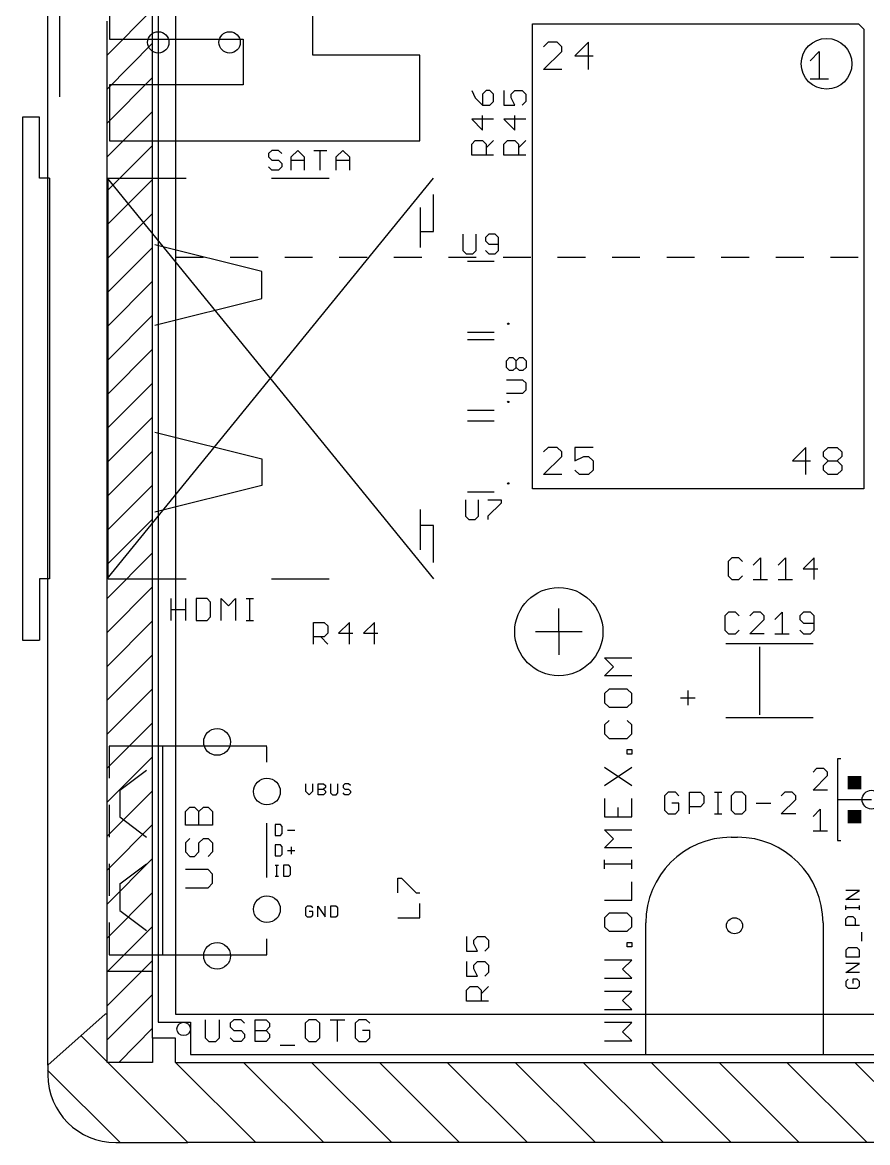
# Model space of a CAD drawing. Extents: x -30 to 120, y 40 to 106.
# Drawn here: x 26.67 to 58.28, y 40.01 to 81.9 of the extents above; entities that cross this region are included whole.
import ezdxf

# ---------------------------------------------------------------- set-up
doc = ezdxf.new("R2010")
doc.units = 0
for name, color, linetype in [('20', 251, 'CONTINUOUS'), ('21', 1, 'CONTINUOUS'), ('25', 134, 'CONTINUOUS'), ('48', 214, 'CONTINUOUS')]:
    doc.layers.add(name, color=color, linetype=linetype)

# ---------------------------------------------------------------- blocks, each defined once
blk = doc.blocks.new('RECT')
blk.add_solid([(-0.5, -0.5), (0.5, -0.5), (-0.5, 0.5), (0.5, 0.5)])

msp = doc.modelspace()

# ---------------------------------------------------------------- linework, layer by layer
at = {"layer": '20'}
for p, q in [((31.75, 101.717), (31.75, 44.507)), ((53.18, 51.427), (53.41, 51.427)), ((49.98, 43.307), (49.98, 48.227)), ((56.61, 48.227), (56.61, 43.307)), ((31.75, 44.507), (32.95, 44.507)), ((32.95, 44.507), (32.95, 43.307)), ((32.95, 43.307), (49.98, 43.307)), ((56.61, 43.307), (90.85, 43.307))]:
    msp.add_line(p, q, dxfattribs=at)
for centre, radius in [((31.75, 81.153), 0.4), ((34.417, 81.153), 0.4), ((46.73, 59.117), 1.65), ((33.95, 54.9905), 0.5), ((35.814, 53.135), 0.5), ((58.42, 52.832), 0.35), ((35.814, 48.735), 0.5), ((53.3, 48.117), 0.3), ((33.95, 46.9905), 0.5), ((32.7, 44.257), 0.25)]:
    msp.add_circle(centre, radius, dxfattribs=at)
for centre, start, end in [((53.18, 48.227), 90, 180), ((53.41, 48.227), 0, 90)]:
    msp.add_arc(centre, 3.2, start, end, dxfattribs=at)
at = {"layer": '21'}
for p, q in [((28.067, 79.121), (28.067, 93.345)), ((29.929, 91.47), (29.929, 81.27)), ((37.529, 80.67), (37.529, 90.87)), ((45.748, 64.457), (45.748, 81.852)), ((45.748, 81.852), (57.933, 81.852)), ((57.933, 81.852), (58.138, 81.647)), ((58.138, 81.647), (58.138, 64.457)), ((29.929, 81.27), (34.929, 81.27)), ((34.929, 81.27), (34.929, 79.57)), ((46.3319, 81.1559), (46.1624, 80.9864)), ((46.6708, 81.1559), (46.3319, 81.1559)), ((46.8403, 80.9864), (46.6708, 81.1559)), ((46.8403, 80.8169), (46.8403, 80.9864)), ((47.8402, 81.1559), (47.3318, 80.6474)), ((47.8402, 80.139), (47.8402, 81.1559)), ((41.529, 80.67), (37.529, 80.67)), ((41.529, 77.47), (41.529, 80.67)), ((46.1624, 80.139), (46.8403, 80.8169)), ((47.3318, 80.6474), (48.0097, 80.6474)), ((56.1318, 80.4669), (56.4708, 80.8059)), ((56.4708, 80.8059), (56.4708, 79.789)), ((46.8403, 80.139), (46.1624, 80.139)), ((56.1318, 79.789), (56.8097, 79.789)), ((34.929, 79.57), (29.929, 79.57)), ((29.929, 79.57), (29.929, 77.47)), ((27.305, 78.359), (26.67, 78.359)), ((26.67, 78.359), (26.67, 58.801)), ((27.305, 76.073), (27.305, 78.359)), ((29.929, 77.47), (41.529, 77.47)), ((27.686, 76.073), (27.305, 76.073)), ((27.686, 76.073), (27.686, 61.087)), ((29.881, 61.08), (29.881, 76.08)), ((29.881, 76.08), (32.791, 76.08)), ((35.991, 76.08), (38.141, 76.08)), ((42.041, 74.08), (42.041, 75.4675)), ((41.541, 74.98), (41.541, 74.08)), ((41.541, 74.08), (41.541, 73.48)), ((41.541, 74.08), (42.041, 74.08)), ((35.621, 72.58), (31.621, 73.58)), ((44.315, 72.953), (43.315, 72.953)), ((35.621, 71.58), (35.621, 72.58)), ((31.621, 70.58), (35.621, 71.58)), ((44.315, 70.303), (43.315, 70.303)), ((44.315, 70.032), (43.315, 70.032)), ((44.315, 67.382), (43.315, 67.382)), ((44.315, 66.984), (43.315, 66.984)), ((31.621, 66.58), (35.621, 65.58)), ((46.3319, 66.0059), (46.1624, 65.8364)), ((46.6708, 66.0059), (46.3319, 66.0059)), ((46.8403, 65.8364), (46.6708, 66.0059)), ((46.8403, 65.6669), (46.8403, 65.8364)), ((48.0097, 66.0059), (47.3318, 66.0059)), ((47.3318, 66.0059), (47.3318, 65.4974)), ((55.9708, 66.0059), (55.4624, 65.4974)), ((55.9708, 64.989), (55.9708, 66.0059)), ((56.6318, 65.8364), (56.8013, 66.0059)), ((56.6318, 65.6669), (56.6318, 65.8364)), ((56.8013, 66.0059), (57.1402, 66.0059)), ((57.1402, 66.0059), (57.3097, 65.8364)), ((57.3097, 65.8364), (57.3097, 65.6669)), ((35.621, 65.58), (35.621, 64.58)), ((46.1624, 64.989), (46.8403, 65.6669)), ((47.3318, 65.4974), (47.6708, 65.6669)), ((47.6708, 65.6669), (47.8402, 65.6669)), ((47.8402, 65.6669), (48.0097, 65.4974)), ((48.0097, 65.4974), (48.0097, 65.1585)), ((55.4624, 65.4974), (56.1403, 65.4974)), ((56.8013, 65.4974), (56.6318, 65.6669)), ((56.6318, 65.328), (56.8013, 65.4974)), ((56.8013, 65.4974), (57.1402, 65.4974)), ((57.3097, 65.6669), (57.1402, 65.4974)), ((57.1402, 65.4974), (57.3097, 65.328)), ((46.8403, 64.989), (46.1624, 64.989)), ((47.5013, 64.989), (47.3318, 65.1585)), ((47.8402, 64.989), (47.5013, 64.989)), ((48.0097, 65.1585), (47.8402, 64.989)), ((56.6318, 65.1585), (56.6318, 65.328)), ((56.8013, 64.989), (56.6318, 65.1585)), ((57.1402, 64.989), (56.8013, 64.989)), ((57.3097, 65.1585), (57.1402, 64.989)), ((57.3097, 65.328), (57.3097, 65.1585)), ((35.621, 64.58), (31.621, 63.58)), ((44.315, 64.334), (43.315, 64.334)), ((58.138, 64.457), (45.748, 64.457)), ((41.541, 63.68), (41.541, 63.08)), ((41.541, 63.08), (41.541, 62.18)), ((42.041, 63.08), (41.541, 63.08)), ((42.041, 61.705), (42.041, 63.08)), ((27.305, 61.087), (27.305, 58.801)), ((27.686, 61.087), (27.305, 61.087)), ((32.791, 61.08), (29.881, 61.08)), ((38.141, 61.08), (35.991, 61.08)), ((26.67, 58.801), (27.305, 58.801)), ((56.247, 58.66), (52.973, 58.66)), ((54.229, 58.547), (54.229, 56.007)), ((56.247, 55.894), (52.973, 55.894)), ((29.914, 54.835), (29.914, 53.635)), ((35.814, 54.835), (29.914, 54.835)), ((31.914, 54.81), (31.914, 47.035)), ((35.814, 54.237), (35.814, 54.81)), ((57.277, 54.356), (57.15, 54.356)), ((57.15, 54.356), (57.15, 52.832)), ((30.314, 53.185), (31.314, 53.935)), ((56.3712, 54.0011), (56.2356, 53.8655)), ((56.2356, 53.1876), (56.7779, 53.7299)), ((56.6423, 54.0011), (56.3712, 54.0011)), ((56.7779, 53.8655), (56.6423, 54.0011)), ((56.7779, 53.7299), (56.7779, 53.8655)), ((37.2598, 53.4245), (37.2598, 53.1534)), ((37.531, 53.1534), (37.531, 53.4245)), ((37.7276, 53.0178), (37.7276, 53.4245)), ((37.7276, 53.4245), (37.9309, 53.4245)), ((37.7276, 53.2212), (37.9309, 53.2212)), ((37.9309, 53.4245), (37.9987, 53.3568)), ((37.9987, 53.289), (37.9309, 53.2212)), ((37.9309, 53.2212), (37.9987, 53.1534)), ((37.9987, 53.3568), (37.9987, 53.289)), ((38.1953, 53.4245), (38.1953, 53.0856)), ((38.4665, 53.0856), (38.4665, 53.4245)), ((38.7309, 53.4245), (38.6631, 53.3568)), ((38.6631, 53.3568), (38.6631, 53.289)), ((38.6631, 53.289), (38.7309, 53.2212)), ((38.8665, 53.4245), (38.7309, 53.4245)), ((38.7309, 53.2212), (38.8665, 53.2212)), ((38.9342, 53.3568), (38.8665, 53.4245)), ((38.8665, 53.2212), (38.9342, 53.1534)), ((30.314, 53.185), (30.314, 52.185)), ((37.2598, 53.1534), (37.3954, 53.0178)), ((37.3954, 53.0178), (37.531, 53.1534)), ((37.9309, 53.0178), (37.7276, 53.0178)), ((37.9987, 53.0856), (37.9309, 53.0178)), ((37.9987, 53.1534), (37.9987, 53.0856)), ((38.1953, 53.0856), (38.2631, 53.0178)), ((38.2631, 53.0178), (38.3987, 53.0178)), ((38.3987, 53.0178), (38.4665, 53.0856)), ((38.7309, 53.0178), (38.6631, 53.0856)), ((38.8665, 53.0178), (38.7309, 53.0178)), ((38.9342, 53.0856), (38.8665, 53.0178)), ((38.9342, 53.1534), (38.9342, 53.0856)), ((56.7779, 53.1876), (56.2356, 53.1876)), ((57.15, 52.832), (57.15, 51.308)), ((57.15, 52.832), (58.42, 52.832)), ((29.914, 52.635), (29.914, 51.435)), ((32.7651, 52.3852), (32.9346, 52.5547)), ((32.7651, 51.8768), (32.7651, 52.3852)), ((32.9346, 52.5547), (33.1041, 52.5547)), ((33.1041, 52.5547), (33.2736, 52.3852)), ((33.2736, 52.3852), (33.443, 52.5547)), ((33.2736, 51.8768), (33.2736, 52.3852)), ((33.443, 52.5547), (33.6125, 52.5547)), ((33.6125, 52.5547), (33.782, 52.3852)), ((33.782, 52.3852), (33.782, 51.8768)), ((56.2356, 52.2059), (56.5068, 52.4771)), ((56.5068, 52.4771), (56.5068, 51.6636)), ((30.314, 52.185), (31.314, 51.435)), ((35.814, 49.919), (35.814, 51.951)), ((33.782, 51.8768), (32.7651, 51.8768)), ((36.1168, 51.9005), (36.1168, 51.4938)), ((36.3202, 51.9005), (36.1168, 51.9005)), ((36.388, 51.8328), (36.3202, 51.9005)), ((36.3202, 51.4938), (36.388, 51.5616)), ((36.388, 51.5616), (36.388, 51.8328)), ((36.5846, 51.6972), (36.8557, 51.6972)), ((56.2356, 51.6636), (56.7779, 51.6636)), ((32.9346, 51.3853), (32.7651, 51.2158)), ((32.7651, 51.2158), (32.7651, 50.8769)), ((33.2736, 51.2158), (33.443, 51.3853)), ((33.2736, 50.8769), (33.2736, 51.2158)), ((33.443, 51.3853), (33.6125, 51.3853)), ((33.6125, 51.3853), (33.782, 51.2158)), ((33.782, 51.2158), (33.782, 50.8769)), ((36.1168, 51.4938), (36.3202, 51.4938)), ((36.1168, 51.1385), (36.1168, 50.7318)), ((36.3202, 51.1385), (36.1168, 51.1385)), ((36.388, 51.0708), (36.3202, 51.1385)), ((57.15, 51.308), (57.277, 51.308)), ((32.7651, 50.8769), (32.9346, 50.7074)), ((32.9346, 50.7074), (33.1041, 50.7074)), ((33.1041, 50.7074), (33.2736, 50.8769)), ((33.782, 50.8769), (33.6125, 50.7074)), ((36.1168, 50.7318), (36.3202, 50.7318)), ((36.3202, 50.7318), (36.388, 50.7996)), ((36.388, 50.7996), (36.388, 51.0708)), ((36.5846, 50.9352), (36.8557, 50.9352)), ((36.7201, 51.0708), (36.7201, 50.7996)), ((29.914, 50.435), (29.914, 49.235)), ((30.314, 49.685), (31.314, 50.435)), ((36.1168, 50.3765), (36.2524, 50.3765)), ((36.1846, 49.9698), (36.1846, 50.3765)), ((36.4286, 50.3765), (36.4286, 49.9698)), ((36.632, 50.3765), (36.4286, 50.3765)), ((36.6998, 50.3088), (36.632, 50.3765)), ((36.6998, 50.0376), (36.6998, 50.3088)), ((33.6125, 50.2159), (32.7651, 50.2159)), ((33.782, 50.0464), (33.6125, 50.2159)), ((33.782, 49.7075), (33.782, 50.0464)), ((36.1168, 49.9698), (36.2524, 49.9698)), ((36.4286, 49.9698), (36.632, 49.9698)), ((36.632, 49.9698), (36.6998, 50.0376)), ((30.314, 49.685), (30.314, 48.685)), ((32.7651, 49.538), (33.6125, 49.538)), ((33.6125, 49.538), (33.782, 49.7075)), ((30.314, 48.685), (31.314, 47.935)), ((37.3213, 48.8525), (37.2535, 48.7848)), ((37.2535, 48.7848), (37.2535, 48.5136)), ((37.4569, 48.8525), (37.3213, 48.8525)), ((37.5247, 48.6492), (37.3891, 48.6492)), ((37.5247, 48.7848), (37.4569, 48.8525)), ((37.5247, 48.5136), (37.5247, 48.6492)), ((37.7213, 48.4458), (37.7213, 48.8525)), ((37.7213, 48.8525), (37.9924, 48.4458)), ((37.9924, 48.4458), (37.9924, 48.8525)), ((38.189, 48.8525), (38.189, 48.4458)), ((38.3924, 48.8525), (38.189, 48.8525)), ((38.4602, 48.7848), (38.3924, 48.8525)), ((38.4602, 48.5136), (38.4602, 48.7848)), ((29.914, 48.235), (29.914, 47.035)), ((37.2535, 48.5136), (37.3213, 48.4458)), ((37.3213, 48.4458), (37.4569, 48.4458)), ((37.4569, 48.4458), (37.5247, 48.5136)), ((38.189, 48.4458), (38.3924, 48.4458)), ((38.3924, 48.4458), (38.4602, 48.5136)), ((35.814, 47.035), (35.814, 47.633)), ((29.914, 47.035), (31.914, 47.035)), ((31.914, 47.035), (35.814, 47.035))]:
    msp.add_line(p, q, dxfattribs=at)
for centre, radius in [((56.743, 80.352), 0.9486), ((44.84, 70.628), 0.025), ((44.84, 67.707), 0.025), ((44.84, 64.659), 0.025)]:
    msp.add_circle(centre, radius, dxfattribs=at)
at = {"layer": '25'}
for p, q in [((43.4714, 79.35), (43.607, 79.0788)), ((44.0137, 79.35), (43.8782, 79.2144)), ((43.8782, 79.2144), (43.8782, 78.8076)), ((44.1493, 79.35), (44.0137, 79.35)), ((44.2849, 79.2144), (44.1493, 79.35)), ((44.2849, 78.9432), (44.2849, 79.2144)), ((44.6779, 79.35), (44.6779, 78.8076)), ((44.9491, 79.2144), (45.0847, 79.35)), ((44.9491, 79.0788), (44.9491, 79.2144)), ((45.0847, 79.35), (45.3558, 79.35)), ((45.3558, 79.35), (45.4914, 79.2144)), ((45.4914, 79.2144), (45.4914, 78.9432)), ((43.607, 79.0788), (43.8782, 78.8076)), ((43.8782, 78.8076), (44.1493, 78.8076)), ((44.1493, 78.8076), (44.2849, 78.9432)), ((44.6779, 78.8076), (45.0847, 78.8076)), ((45.0847, 78.8076), (44.9491, 79.0788)), ((45.4914, 78.9432), (45.3558, 78.8076)), ((43.8782, 77.8721), (43.8782, 78.4144)), ((45.0847, 77.8721), (45.0847, 78.4144)), ((44.2849, 78.2789), (43.4714, 78.2789)), ((43.4714, 78.2789), (43.8782, 77.8721)), ((45.4914, 78.2789), (44.6779, 78.2789)), ((44.6779, 78.2789), (45.0847, 77.8721)), ((36.0019, 77.1147), (35.879, 76.9919)), ((36.2476, 77.1147), (36.0019, 77.1147)), ((36.3705, 76.9919), (36.2476, 77.1147)), ((36.721, 76.869), (36.9667, 77.1147)), ((36.9667, 77.1147), (37.2125, 76.869)), ((37.563, 77.1147), (38.0544, 77.1147)), ((37.8087, 76.3775), (37.8087, 77.1147)), ((38.4049, 76.869), (38.6507, 77.1147)), ((38.6507, 77.1147), (38.8964, 76.869)), ((43.4714, 77.3433), (43.607, 77.4789)), ((43.4714, 76.9366), (43.4714, 77.3433)), ((43.607, 77.4789), (43.8782, 77.4789)), ((43.8782, 77.4789), (44.0137, 77.3433)), ((44.0137, 77.2078), (44.2849, 77.4789)), ((44.0137, 77.3433), (44.0137, 76.9366)), ((44.6779, 77.3433), (44.8135, 77.4789)), ((44.6779, 76.9366), (44.6779, 77.3433)), ((44.8135, 77.4789), (45.0847, 77.4789)), ((45.0847, 77.4789), (45.2202, 77.3433)), ((45.2202, 77.2078), (45.4914, 77.4789)), ((45.2202, 77.3433), (45.2202, 76.9366)), ((35.879, 76.9919), (35.879, 76.869)), ((35.879, 76.869), (36.0019, 76.7461)), ((36.0019, 76.7461), (36.2476, 76.7461)), ((36.2476, 76.7461), (36.3705, 76.6232)), ((36.721, 76.3775), (36.721, 76.869)), ((36.721, 76.7461), (37.2125, 76.7461)), ((37.2125, 76.869), (37.2125, 76.3775)), ((38.4049, 76.3775), (38.4049, 76.869)), ((38.4049, 76.7461), (38.8964, 76.7461)), ((38.8964, 76.869), (38.8964, 76.3775)), ((44.2849, 76.9366), (43.4714, 76.9366)), ((45.4914, 76.9366), (44.6779, 76.9366)), ((36.0019, 76.3775), (35.879, 76.5004)), ((36.2476, 76.3775), (36.0019, 76.3775)), ((36.3705, 76.5004), (36.2476, 76.3775)), ((36.3705, 76.6232), (36.3705, 76.5004)), ((43.1419, 73.9781), (43.1419, 73.3638)), ((43.6334, 73.3638), (43.6334, 73.9781)), ((44.1067, 73.9781), (43.9839, 73.8553)), ((43.9839, 73.8553), (43.9839, 73.7324)), ((43.9839, 73.7324), (44.1067, 73.6095)), ((44.3525, 73.9781), (44.1067, 73.9781)), ((44.4753, 73.8553), (44.3525, 73.9781)), ((44.4753, 73.3638), (44.4753, 73.8553)), ((43.1419, 73.3638), (43.2648, 73.2409)), ((43.5105, 73.2409), (43.6334, 73.3638)), ((43.9839, 73.3638), (44.1067, 73.2409)), ((44.1067, 73.6095), (44.4753, 73.6095)), ((44.3525, 73.2409), (44.4753, 73.3638)), ((43.2648, 73.2409), (43.5105, 73.2409)), ((44.1067, 73.2409), (44.3525, 73.2409)), ((44.7669, 69.2445), (44.8897, 69.3674)), ((44.7669, 68.9987), (44.7669, 69.2445)), ((44.8897, 69.3674), (45.0126, 69.3674)), ((45.0126, 69.3674), (45.1355, 69.2445)), ((45.1355, 69.2445), (45.2584, 69.3674)), ((45.1355, 68.9987), (45.1355, 69.2445)), ((45.2584, 69.3674), (45.3812, 69.3674)), ((45.3812, 69.3674), (45.5041, 69.2445)), ((45.5041, 69.2445), (45.5041, 68.9987)), ((44.8897, 68.8759), (44.7669, 68.9987)), ((45.0126, 68.8759), (44.8897, 68.8759)), ((45.1355, 68.9987), (45.0126, 68.8759)), ((45.2584, 68.8759), (45.1355, 68.9987)), ((45.3812, 68.8759), (45.2584, 68.8759)), ((45.5041, 68.9987), (45.3812, 68.8759)), ((45.3812, 68.5254), (44.7669, 68.5254)), ((45.5041, 68.4025), (45.3812, 68.5254)), ((45.5041, 68.1568), (45.5041, 68.4025)), ((44.7669, 68.0339), (45.3812, 68.0339)), ((45.3812, 68.0339), (45.5041, 68.1568)), ((43.236, 64.0467), (43.236, 63.4324)), ((43.7275, 63.4324), (43.7275, 64.0467)), ((44.0779, 64.0467), (44.5694, 64.0467)), ((44.5694, 63.9239), (44.0779, 63.4324)), ((44.5694, 64.0467), (44.5694, 63.9239)), ((43.236, 63.4324), (43.3588, 63.3095)), ((43.3588, 63.3095), (43.6046, 63.3095)), ((43.6046, 63.3095), (43.7275, 63.4324)), ((44.0779, 63.4324), (44.0779, 63.3095)), ((53.1962, 61.8751), (53.0606, 61.7395)), ((53.0606, 61.7395), (53.0606, 61.1972)), ((53.4673, 61.8751), (53.1962, 61.8751)), ((53.6029, 61.7395), (53.4673, 61.8751)), ((53.9961, 61.6039), (54.2673, 61.8751)), ((54.2673, 61.8751), (54.2673, 61.0616)), ((54.9316, 61.6039), (55.2028, 61.8751)), ((55.2028, 61.8751), (55.2028, 61.0616)), ((56.2739, 61.8751), (55.8672, 61.4683)), ((56.2739, 61.0616), (56.2739, 61.8751)), ((53.0606, 61.1972), (53.1962, 61.0616)), ((53.4673, 61.0616), (53.6029, 61.1972)), ((55.8672, 61.4683), (56.4095, 61.4683)), ((53.1962, 61.0616), (53.4673, 61.0616)), ((53.9961, 61.0616), (54.5384, 61.0616)), ((54.9316, 61.0616), (55.474, 61.0616)), ((32.2314, 59.5376), (32.2314, 60.3511)), ((32.7737, 60.3511), (32.7737, 59.5376)), ((33.1669, 60.3511), (33.1669, 59.5376)), ((33.5736, 60.3511), (33.1669, 60.3511)), ((33.7092, 60.2155), (33.5736, 60.3511)), ((34.1024, 59.5376), (34.1024, 60.3511)), ((34.1024, 60.3511), (34.3736, 60.0799)), ((34.3736, 60.0799), (34.6447, 60.3511)), ((34.6447, 60.3511), (34.6447, 59.5376)), ((35.0379, 60.3511), (35.3091, 60.3511)), ((35.1735, 59.5376), (35.1735, 60.3511)), ((32.2314, 59.9443), (32.7737, 59.9443)), ((33.7092, 59.6732), (33.7092, 60.2155)), ((33.1669, 59.5376), (33.5736, 59.5376)), ((33.5736, 59.5376), (33.7092, 59.6732)), ((35.0379, 59.5376), (35.3091, 59.5376)), ((53.0692, 59.8431), (52.9336, 59.7075)), ((52.9336, 59.7075), (52.9336, 59.1652)), ((53.3403, 59.8431), (53.0692, 59.8431)), ((53.4759, 59.7075), (53.3403, 59.8431)), ((54.0047, 59.8431), (53.8691, 59.7075)), ((53.8691, 59.0296), (54.4114, 59.5719)), ((54.2759, 59.8431), (54.0047, 59.8431)), ((54.4114, 59.7075), (54.2759, 59.8431)), ((54.4114, 59.5719), (54.4114, 59.7075)), ((54.8046, 59.5719), (55.0758, 59.8431)), ((55.0758, 59.8431), (55.0758, 59.0296)), ((55.8757, 59.8431), (55.7402, 59.7075)), ((55.7402, 59.7075), (55.7402, 59.5719)), ((55.7402, 59.5719), (55.8757, 59.4363)), ((56.1469, 59.8431), (55.8757, 59.8431)), ((56.2825, 59.7075), (56.1469, 59.8431)), ((56.2825, 59.1652), (56.2825, 59.7075)), ((37.554, 58.6486), (37.554, 59.4621)), ((37.554, 59.4621), (37.9608, 59.4621)), ((37.9608, 59.4621), (38.0964, 59.3265)), ((38.0964, 59.3265), (38.0964, 59.0553)), ((38.8963, 59.4621), (38.4896, 59.0553)), ((38.8963, 58.6486), (38.8963, 59.4621)), ((39.8318, 59.4621), (39.4251, 59.0553)), ((39.8318, 58.6486), (39.8318, 59.4621)), ((52.9336, 59.1652), (53.0692, 59.0296)), ((53.3403, 59.0296), (53.4759, 59.1652)), ((55.7402, 59.1652), (55.8757, 59.0296)), ((55.8757, 59.4363), (56.2825, 59.4363)), ((56.1469, 59.0296), (56.2825, 59.1652)), ((37.9608, 58.9198), (37.554, 58.9198)), ((37.8252, 58.9198), (38.0964, 58.6486)), ((38.0964, 59.0553), (37.9608, 58.9198)), ((38.4896, 59.0553), (39.0319, 59.0553)), ((39.4251, 59.0553), (39.9674, 59.0553)), ((53.0692, 59.0296), (53.3403, 59.0296)), ((54.4114, 59.0296), (53.8691, 59.0296)), ((54.8046, 59.0296), (55.347, 59.0296)), ((55.8757, 59.0296), (56.1469, 59.0296)), ((48.7759, 57.7969), (48.4369, 58.1359)), ((48.4369, 58.1359), (49.4538, 58.1359)), ((48.4369, 57.458), (48.7759, 57.7969)), ((49.4538, 57.458), (48.4369, 57.458)), ((48.6064, 56.9665), (48.4369, 56.797)), ((48.4369, 56.797), (48.4369, 56.458)), ((49.2843, 56.9665), (48.6064, 56.9665)), ((49.4538, 56.797), (49.2843, 56.9665)), ((49.4538, 56.458), (49.4538, 56.797)), ((51.2826, 56.6423), (51.8249, 56.6423)), ((51.5538, 56.9135), (51.5538, 56.3712)), ((48.4369, 56.458), (48.6064, 56.2886)), ((48.6064, 56.2886), (49.2843, 56.2886)), ((49.2843, 56.2886), (49.4538, 56.458)), ((48.6064, 55.7971), (48.4369, 55.6276)), ((49.4538, 55.6276), (49.2843, 55.7971)), ((48.4369, 55.6276), (48.4369, 55.2886)), ((49.4538, 55.2886), (49.4538, 55.6276)), ((48.4369, 55.2886), (48.6064, 55.1192)), ((48.6064, 55.1192), (49.2843, 55.1192)), ((49.2843, 55.1192), (49.4538, 55.2886)), ((49.2843, 54.5345), (49.2843, 54.7039)), ((49.2843, 54.7039), (49.4538, 54.7039)), ((49.4538, 54.5345), (49.2843, 54.5345)), ((49.4538, 54.7039), (49.4538, 54.5345)), ((48.4369, 53.3651), (49.4538, 54.043)), ((48.4369, 54.043), (49.4538, 53.3651)), ((48.4369, 52.8736), (48.4369, 52.1957)), ((49.4538, 52.1957), (49.4538, 52.8736)), ((50.8159, 53.1121), (50.6803, 52.9765)), ((50.6803, 52.9765), (50.6803, 52.4342)), ((51.0871, 53.1121), (50.8159, 53.1121)), ((51.2227, 52.9765), (51.0871, 53.1121)), ((51.6158, 52.2986), (51.6158, 53.1121)), ((51.6158, 53.1121), (52.0226, 53.1121)), ((52.0226, 53.1121), (52.1582, 52.9765)), ((52.1582, 52.9765), (52.1582, 52.7053)), ((52.5514, 53.1121), (52.8225, 53.1121)), ((52.6869, 52.2986), (52.6869, 53.1121)), ((53.3106, 53.1121), (53.175, 52.9765)), ((53.175, 52.9765), (53.175, 52.4342)), ((53.5818, 53.1121), (53.3106, 53.1121)), ((53.7174, 52.9765), (53.5818, 53.1121)), ((53.7174, 52.4342), (53.7174, 52.9765)), ((55.1817, 53.1121), (55.0461, 52.9765)), ((55.0461, 52.2986), (55.5884, 52.8409)), ((55.4528, 53.1121), (55.1817, 53.1121)), ((55.5884, 52.9765), (55.4528, 53.1121)), ((55.5884, 52.8409), (55.5884, 52.9765)), ((48.9454, 52.1957), (48.9454, 52.5346)), ((50.6803, 52.4342), (50.8159, 52.2986)), ((51.2227, 52.7053), (50.9515, 52.7053)), ((51.0871, 52.2986), (51.2227, 52.4342)), ((51.2227, 52.4342), (51.2227, 52.7053)), ((52.0226, 52.5698), (51.6158, 52.5698)), ((52.1582, 52.7053), (52.0226, 52.5698)), ((53.175, 52.4342), (53.3106, 52.2986)), ((53.5818, 52.2986), (53.7174, 52.4342)), ((54.1106, 52.7053), (54.6529, 52.7053)), ((48.4369, 52.1957), (49.4538, 52.1957)), ((50.8159, 52.2986), (51.0871, 52.2986)), ((52.5514, 52.2986), (52.8225, 52.2986)), ((53.3106, 52.2986), (53.5818, 52.2986)), ((55.5884, 52.2986), (55.0461, 52.2986)), ((48.7759, 51.3652), (48.4369, 51.7042)), ((48.4369, 51.7042), (49.4538, 51.7042)), ((48.4369, 51.0263), (48.7759, 51.3652)), ((49.4538, 51.0263), (48.4369, 51.0263)), ((48.4369, 50.2467), (48.4369, 50.5856)), ((49.4538, 50.4162), (48.4369, 50.4162)), ((49.4538, 50.2467), (49.4538, 50.5856)), ((40.7155, 49.3479), (40.7155, 49.8902)), ((40.7155, 49.8902), (40.8511, 49.8902)), ((40.8511, 49.8902), (41.3934, 49.3479)), ((49.4538, 49.0773), (49.4538, 49.7552)), ((57.4671, 49.0968), (57.9755, 49.4357)), ((57.9755, 49.4357), (57.4671, 49.4357)), ((41.3934, 49.3479), (41.529, 49.3479)), ((48.4369, 49.0773), (49.4538, 49.0773)), ((57.9755, 49.0968), (57.4671, 49.0968)), ((41.529, 48.4124), (41.529, 48.9547)), ((57.4671, 48.707), (57.4671, 48.8765)), ((57.9755, 48.7917), (57.4671, 48.7917)), ((57.9755, 48.707), (57.9755, 48.8765)), ((40.7155, 48.4124), (41.529, 48.4124)), ((48.6064, 48.5858), (48.4369, 48.4163)), ((48.4369, 48.4163), (48.4369, 48.0774)), ((49.2843, 48.5858), (48.6064, 48.5858)), ((49.4538, 48.4163), (49.2843, 48.5858)), ((49.4538, 48.0774), (49.4538, 48.4163)), ((57.4671, 48.3765), (57.5518, 48.4612)), ((57.4671, 48.1223), (57.4671, 48.3765)), ((57.5518, 48.4612), (57.7213, 48.4612)), ((57.7213, 48.4612), (57.806, 48.3765)), ((57.806, 48.3765), (57.806, 48.1223)), ((48.4369, 48.0774), (48.6064, 47.9079)), ((48.6064, 47.9079), (49.2843, 47.9079)), ((49.2843, 47.9079), (49.4538, 48.0774)), ((57.9755, 48.1223), (57.4671, 48.1223)), ((58.0602, 47.5376), (58.0602, 47.8765)), ((43.2809, 47.7144), (43.2809, 47.1721)), ((43.5521, 47.5788), (43.6877, 47.7144)), ((43.5521, 47.4432), (43.5521, 47.5788)), ((43.6877, 47.1721), (43.5521, 47.4432)), ((43.6877, 47.7144), (43.9588, 47.7144)), ((43.9588, 47.7144), (44.0944, 47.5788)), ((44.0944, 47.5788), (44.0944, 47.3077)), ((49.2843, 47.3232), (49.2843, 47.4927)), ((49.2843, 47.4927), (49.4538, 47.4927)), ((49.4538, 47.4927), (49.4538, 47.3232)), ((43.2809, 47.1721), (43.6877, 47.1721)), ((44.0944, 47.3077), (43.9588, 47.1721)), ((49.4538, 47.3232), (49.2843, 47.3232)), ((57.5518, 47.2919), (57.4671, 47.2071)), ((57.4671, 47.2071), (57.4671, 46.9529)), ((57.4671, 46.9529), (57.9755, 46.9529)), ((57.8908, 47.2919), (57.5518, 47.2919)), ((57.9755, 47.2071), (57.8908, 47.2919)), ((57.9755, 46.9529), (57.9755, 47.2071)), ((43.2809, 46.7789), (43.2809, 46.2366)), ((43.5521, 46.6433), (43.6877, 46.7789)), ((43.5521, 46.5077), (43.5521, 46.6433)), ((43.6877, 46.2366), (43.5521, 46.5077)), ((43.6877, 46.7789), (43.9588, 46.7789)), ((43.9588, 46.7789), (44.0944, 46.6433)), ((44.0944, 46.6433), (44.0944, 46.3721)), ((49.4538, 46.8317), (48.4369, 46.8317)), ((49.1148, 46.4928), (49.4538, 46.8317)), ((57.4671, 46.3682), (57.9755, 46.7072)), ((57.9755, 46.7072), (57.4671, 46.7072)), ((43.2809, 46.2366), (43.6877, 46.2366)), ((44.0944, 46.3721), (43.9588, 46.2366)), ((48.4369, 46.1538), (49.4538, 46.1538)), ((49.4538, 46.1538), (49.1148, 46.4928)), ((57.9755, 46.3682), (57.4671, 46.3682)), ((57.5518, 46.1225), (57.4671, 46.0377)), ((57.8908, 46.1225), (57.7213, 46.1225)), ((57.7213, 46.1225), (57.7213, 45.953)), ((57.9755, 46.0377), (57.8908, 46.1225)), ((43.2809, 45.7078), (43.4165, 45.8434)), ((43.2809, 45.301), (43.2809, 45.7078)), ((43.4165, 45.8434), (43.6877, 45.8434)), ((43.6877, 45.8434), (43.8232, 45.7078)), ((43.8232, 45.5722), (44.0944, 45.8434)), ((43.8232, 45.7078), (43.8232, 45.301)), ((57.4671, 46.0377), (57.4671, 45.8682)), ((57.4671, 45.8682), (57.5518, 45.7835)), ((57.5518, 45.7835), (57.8908, 45.7835)), ((57.8908, 45.7835), (57.9755, 45.8682)), ((57.9755, 45.8682), (57.9755, 46.0377)), ((44.0944, 45.301), (43.2809, 45.301)), ((49.4538, 45.6623), (48.4369, 45.6623)), ((49.1148, 45.3234), (49.4538, 45.6623)), ((49.4538, 44.9844), (49.1148, 45.3234)), ((48.4369, 44.9844), (49.4538, 44.9844)), ((33.5026, 44.6031), (33.5026, 43.9252)), ((34.0449, 43.9252), (34.0449, 44.6031)), ((34.5737, 44.6031), (34.4381, 44.4675)), ((34.4381, 44.4675), (34.4381, 44.3319)), ((34.8449, 44.6031), (34.5737, 44.6031)), ((34.9804, 44.4675), (34.8449, 44.6031)), ((35.3736, 43.7896), (35.3736, 44.6031)), ((35.3736, 44.6031), (35.7804, 44.6031)), ((35.7804, 44.6031), (35.916, 44.4675)), ((35.916, 44.4675), (35.916, 44.3319)), ((37.3803, 44.6031), (37.2447, 44.4675)), ((37.2447, 44.4675), (37.2447, 43.9252)), ((37.6514, 44.6031), (37.3803, 44.6031)), ((37.787, 44.4675), (37.6514, 44.6031)), ((37.787, 43.9252), (37.787, 44.4675)), ((38.1802, 44.6031), (38.7225, 44.6031)), ((38.4514, 43.7896), (38.4514, 44.6031)), ((39.2513, 44.6031), (39.1157, 44.4675)), ((39.1157, 44.4675), (39.1157, 43.9252)), ((39.5225, 44.6031), (39.2513, 44.6031)), ((39.658, 44.4675), (39.5225, 44.6031)), ((49.4538, 44.4929), (48.4369, 44.4929)), ((49.1148, 44.154), (49.4538, 44.4929)), ((34.4381, 44.3319), (34.5737, 44.1963)), ((34.5737, 44.1963), (34.8449, 44.1963)), ((34.8449, 44.1963), (34.9804, 44.0608)), ((34.9804, 44.0608), (34.9804, 43.9252)), ((35.3736, 44.1963), (35.7804, 44.1963)), ((35.916, 44.3319), (35.7804, 44.1963)), ((35.7804, 44.1963), (35.916, 44.0608)), ((35.916, 44.0608), (35.916, 43.9252)), ((39.658, 44.1963), (39.3869, 44.1963)), ((39.658, 43.9252), (39.658, 44.1963)), ((49.4538, 43.815), (49.1148, 44.154)), ((33.5026, 43.9252), (33.6382, 43.7896)), ((33.6382, 43.7896), (33.9093, 43.7896)), ((33.9093, 43.7896), (34.0449, 43.9252)), ((34.5737, 43.7896), (34.4381, 43.9252)), ((34.8449, 43.7896), (34.5737, 43.7896)), ((34.9804, 43.9252), (34.8449, 43.7896)), ((35.7804, 43.7896), (35.3736, 43.7896)), ((35.916, 43.9252), (35.7804, 43.7896)), ((36.3092, 43.654), (36.8515, 43.654)), ((37.2447, 43.9252), (37.3803, 43.7896)), ((37.3803, 43.7896), (37.6514, 43.7896)), ((37.6514, 43.7896), (37.787, 43.9252)), ((39.1157, 43.9252), (39.2513, 43.7896)), ((39.2513, 43.7896), (39.5225, 43.7896)), ((39.5225, 43.7896), (39.658, 43.9252)), ((48.4369, 43.815), (49.4538, 43.815))]:
    msp.add_line(p, q, dxfattribs=at)
at = {"layer": '48'}
for p, q in [((27.62, 42.902), (27.62, 103.322)), ((32.4, 101.417), (32.4, 44.807)), ((31.54, 82.377), (29.84, 80.677)), ((31.54, 81.117), (31.54, 82.377)), ((29.84, 80.677), (29.84, 81.947)), ((31.54, 81.117), (29.84, 79.407)), ((31.54, 79.837), (31.54, 81.117)), ((29.84, 79.407), (29.84, 80.677)), ((31.54, 79.837), (29.84, 78.137)), ((31.54, 78.567), (31.54, 79.837)), ((29.84, 78.137), (29.84, 79.407)), ((31.54, 78.567), (29.84, 76.867)), ((31.54, 77.297), (31.54, 78.567)), ((29.84, 76.867), (29.84, 78.137)), ((31.54, 77.297), (29.84, 75.597)), ((31.54, 76.027), (31.54, 77.297)), ((29.84, 75.597), (29.84, 76.867)), ((31.54, 76.027), (29.84, 74.327)), ((29.845, 61.087), (42.037, 76.073)), ((29.845, 76.073), (42.037, 61.087)), ((31.54, 74.757), (31.54, 76.027)), ((29.84, 74.327), (29.84, 75.597)), ((31.54, 74.757), (29.84, 73.057)), ((31.54, 73.487), (31.54, 74.757)), ((29.84, 73.057), (29.84, 74.327)), ((31.54, 73.487), (29.84, 71.787)), ((31.54, 72.217), (31.54, 73.487)), ((29.84, 71.787), (29.84, 73.057)), ((32.4, 73.117), (33.4405, 73.117)), ((34.4405, 73.117), (35.481, 73.117)), ((36.481, 73.117), (37.5215, 73.117)), ((38.5215, 73.117), (39.562, 73.117)), ((40.562, 73.117), (41.6024, 73.117)), ((42.6024, 73.117), (43.6429, 73.117)), ((44.6429, 73.117), (45.6834, 73.117)), ((46.6834, 73.117), (47.7239, 73.117)), ((48.7239, 73.117), (49.7644, 73.117)), ((50.7644, 73.117), (51.8049, 73.117)), ((52.8049, 73.117), (53.8454, 73.117)), ((54.8454, 73.117), (55.8859, 73.117)), ((56.8859, 73.117), (57.9263, 73.117)), ((31.54, 72.217), (29.84, 70.517)), ((31.54, 70.947), (31.54, 72.217)), ((29.84, 70.517), (29.84, 71.787)), ((31.54, 70.947), (29.84, 69.247)), ((31.54, 69.677), (31.54, 70.947)), ((29.84, 69.247), (29.84, 70.517)), ((31.54, 69.677), (29.84, 67.977)), ((31.54, 68.407), (31.54, 69.677)), ((29.84, 67.977), (29.84, 69.247)), ((31.54, 68.407), (29.84, 66.707)), ((31.54, 67.137), (31.54, 68.407)), ((29.84, 66.707), (29.84, 67.977)), ((31.54, 67.137), (29.84, 65.437)), ((31.54, 65.867), (31.54, 67.137)), ((29.84, 65.437), (29.84, 66.707)), ((31.54, 65.867), (29.84, 64.167)), ((31.54, 64.597), (31.54, 65.867)), ((29.84, 64.167), (29.84, 65.437)), ((31.54, 64.597), (29.84, 62.897)), ((31.54, 63.327), (31.54, 64.597)), ((29.84, 62.897), (29.84, 64.167)), ((31.54, 63.327), (29.84, 61.627)), ((31.54, 62.057), (31.54, 63.327)), ((29.84, 61.627), (29.84, 62.897)), ((31.54, 62.057), (29.84, 60.357)), ((31.54, 60.787), (31.54, 62.057)), ((29.84, 60.357), (29.84, 61.627)), ((31.54, 60.787), (29.84, 59.087)), ((31.54, 59.517), (31.54, 60.787)), ((29.84, 59.087), (29.84, 60.357)), ((46.73, 59.117), (46.73, 59.987)), ((31.54, 59.517), (29.84, 57.817)), ((31.54, 58.247), (31.54, 59.517)), ((29.84, 57.817), (29.84, 59.087)), ((45.86, 59.117), (46.73, 59.117)), ((46.73, 59.117), (47.6, 59.117)), ((46.73, 59.117), (46.73, 58.247)), ((31.54, 58.247), (29.84, 56.547)), ((31.54, 56.977), (31.54, 58.247)), ((29.84, 56.547), (29.84, 57.817)), ((31.54, 56.977), (29.84, 55.277)), ((31.54, 55.707), (31.54, 56.977)), ((29.84, 55.277), (29.84, 56.547)), ((31.54, 55.707), (29.84, 54.007)), ((31.54, 54.437), (31.54, 55.707)), ((29.84, 54.007), (29.84, 55.277)), ((31.54, 54.437), (29.84, 52.737)), ((31.54, 53.167), (31.54, 54.437)), ((29.84, 52.737), (29.84, 54.007)), ((31.54, 53.167), (29.84, 51.467)), ((31.54, 51.897), (31.54, 53.167)), ((29.84, 51.467), (29.84, 52.737)), ((31.54, 51.897), (29.84, 50.197)), ((31.54, 50.627), (31.54, 51.897)), ((29.84, 50.197), (29.84, 51.467)), ((31.54, 50.627), (29.84, 48.927)), ((31.54, 49.357), (31.54, 50.627)), ((29.84, 48.927), (29.84, 50.197)), ((31.54, 49.357), (29.84, 47.657)), ((31.54, 48.087), (31.54, 49.357)), ((29.84, 47.657), (29.84, 48.927)), ((31.54, 48.087), (29.84, 46.387)), ((31.54, 46.817), (31.54, 48.087)), ((29.84, 46.407), (29.84, 47.657)), ((31.54, 46.817), (29.84, 45.117)), ((31.54, 46.407), (31.54, 46.817)), ((29.84, 46.387), (29.84, 46.407)), ((31.54, 46.407), (29.84, 46.407)), ((29.84, 45.117), (29.84, 46.387)), ((31.54, 45.547), (31.54, 46.407)), ((31.54, 45.547), (29.84, 43.847)), ((31.54, 44.287), (31.54, 45.547)), ((29.84, 44.807), (29.84, 45.117)), ((29.77, 44.807), (27.62, 42.902)), ((29.84, 44.807), (29.77, 44.807)), ((29.84, 43.847), (29.84, 44.807)), ((32.4, 44.807), (115.06, 44.807)), ((28.87, 43.997), (32.86, 40.007)), ((31.54, 44.287), (30.27, 43.007)), ((31.54, 43.907), (31.54, 44.287)), ((29.84, 43.007), (29.84, 43.847)), ((31.54, 43.907), (31.54, 43.007)), ((32.4, 43.907), (31.54, 43.907)), ((32.4, 43.007), (32.4, 43.907)), ((49.98, 43.307), (56.61, 43.307)), ((27.62, 42.902), (27.62, 42.547)), ((30.27, 43.007), (29.84, 43.007)), ((31.54, 43.007), (30.27, 43.007)), ((32.4, 43.007), (34.94, 43.007)), ((32.4, 43.007), (35.4, 40.007)), ((34.94, 43.007), (37.48, 43.007)), ((34.94, 43.007), (37.94, 40.007)), ((37.48, 43.007), (40.02, 43.007)), ((37.48, 43.007), (40.48, 40.007)), ((40.02, 43.007), (42.56, 43.007)), ((40.02, 43.007), (43.02, 40.007)), ((42.56, 43.007), (45.1, 43.007)), ((42.56, 43.007), (45.56, 40.007)), ((45.1, 43.007), (47.64, 43.007)), ((45.1, 43.007), (48.1, 40.007)), ((47.64, 43.007), (50.18, 43.007)), ((47.64, 43.007), (50.64, 40.007)), ((50.18, 43.007), (52.72, 43.007)), ((50.18, 43.007), (53.18, 40.007)), ((52.72, 43.007), (55.26, 43.007)), ((52.72, 43.007), (55.72, 40.007)), ((55.26, 43.007), (57.8, 43.007)), ((55.26, 43.007), (58.26, 40.007)), ((57.8, 43.007), (60.34, 43.007)), ((57.8, 43.007), (60.8, 40.007)), ((27.61, 42.717), (30.32, 40.007)), ((30.16, 40.007), (30.32, 40.007)), ((30.32, 40.007), (32.86, 40.007)), ((35.4, 40.007), (32.86, 40.007)), ((37.94, 40.007), (35.4, 40.007)), ((40.48, 40.007), (37.94, 40.007)), ((43.02, 40.007), (40.48, 40.007)), ((45.56, 40.007), (43.02, 40.007)), ((48.1, 40.007), (45.56, 40.007)), ((50.64, 40.007), (48.1, 40.007)), ((53.18, 40.007), (50.64, 40.007)), ((55.72, 40.007), (53.18, 40.007)), ((58.26, 40.007), (55.72, 40.007)), ((60.8, 40.007), (58.26, 40.007))]:
    msp.add_line(p, q, dxfattribs=at)
msp.add_arc((30.16, 42.547), 2.54, 180, 270, dxfattribs=at)

# ---------------------------------------------------------------- block references
at = {"layer": '21', "xscale": 0.508, "yscale": 0.508}
for p in [(57.785, 53.467), (57.785, 52.197)]:
    msp.add_blockref('RECT', p, dxfattribs=at)

doc.saveas('drawing.dxf')
